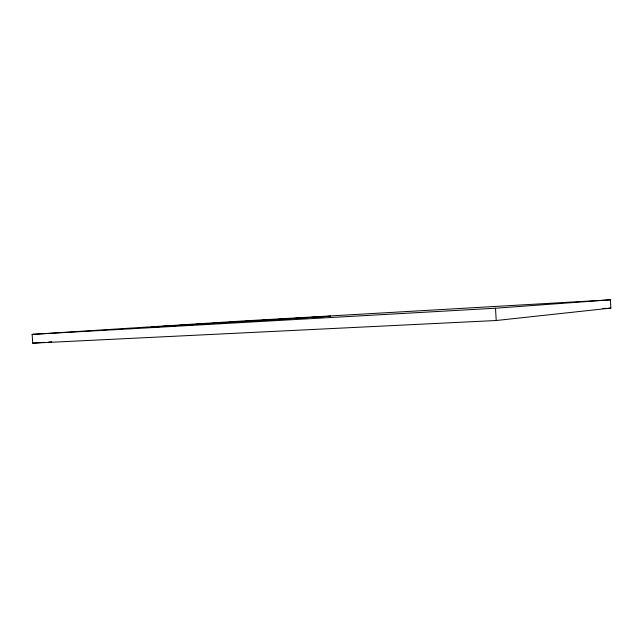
<?xml version="1.0" encoding="UTF-8"?>
<svg xmlns="http://www.w3.org/2000/svg" width="643" height="643" viewBox="0 0 643 643"><rect width="100%" height="100%" fill="white"/><g stroke="black" fill="none" stroke-linecap="round" stroke-linejoin="round"><path stroke-width="0.96" d="M496.211 320.511L610.85 308.093L610.384 299.823L242.411 320.994L32.15 334.376L32.697 343.177L496.211 320.511L495.504 308.222L610.384 299.823M32.697 343.177L43.708 342.357M48.707 341.988L51.705 341.763M32.15 334.376L495.504 308.222M602.829 308.519L606.839 308.31M608.841 308.198L610.85 308.093M330.51 316.252L151.555 327.086L330.51 316.252"/></g></svg>
